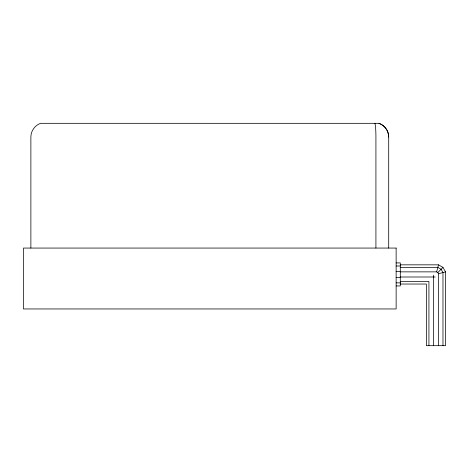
<?xml version="1.0" encoding="UTF-8"?>
<svg xmlns="http://www.w3.org/2000/svg" width="469" height="469" viewBox="0 0 469 469"><rect width="100%" height="100%" fill="white"/><g stroke="black" fill="none" stroke-linecap="round" stroke-linejoin="round"><path stroke-width="0.7" d="M400.291 271.862L436.639 271.862L438.521 264.833L442.976 267.406L445.55 271.862L445.55 345.682L426.35 345.682L426.35 284.032L400.291 284.032M438.521 345.682L438.521 273.744L437.835 272.548L442.976 267.406M438.521 273.744L445.55 271.862M388.719 137.083A14.598 14.527 -90 0 0 378.946 123.324L40.633 123.318C34.905 125.258 30.813 131.033 30.878 137.083L30.878 248.066M396.135 262.916L400.291 262.916L400.291 285.949L396.135 285.949M400.291 264.833L438.521 264.833M396.135 265.999L400.291 265.999M400.291 267.406L437.835 267.406L441.095 269.288L442.976 272.548L442.976 345.682M396.135 271.346L400.291 271.346M400.291 277.003L435.261 277.003M396.135 277.519L400.291 277.519M400.291 281.459L428.924 281.459L428.924 345.682M396.135 282.866L400.291 282.866M436.639 271.862L437.835 272.548M433.379 275.121L433.379 345.682M388.707 248.066L388.707 137.083A14.592 14.586 -90 0 0 378.946 123.318M375.921 248.066L375.921 137.083A14.598 1.43 90 0 0 374.96 123.324M396.135 248.066L23.45 248.066L23.45 308.954L396.135 308.954L396.135 248.066"/></g></svg>
